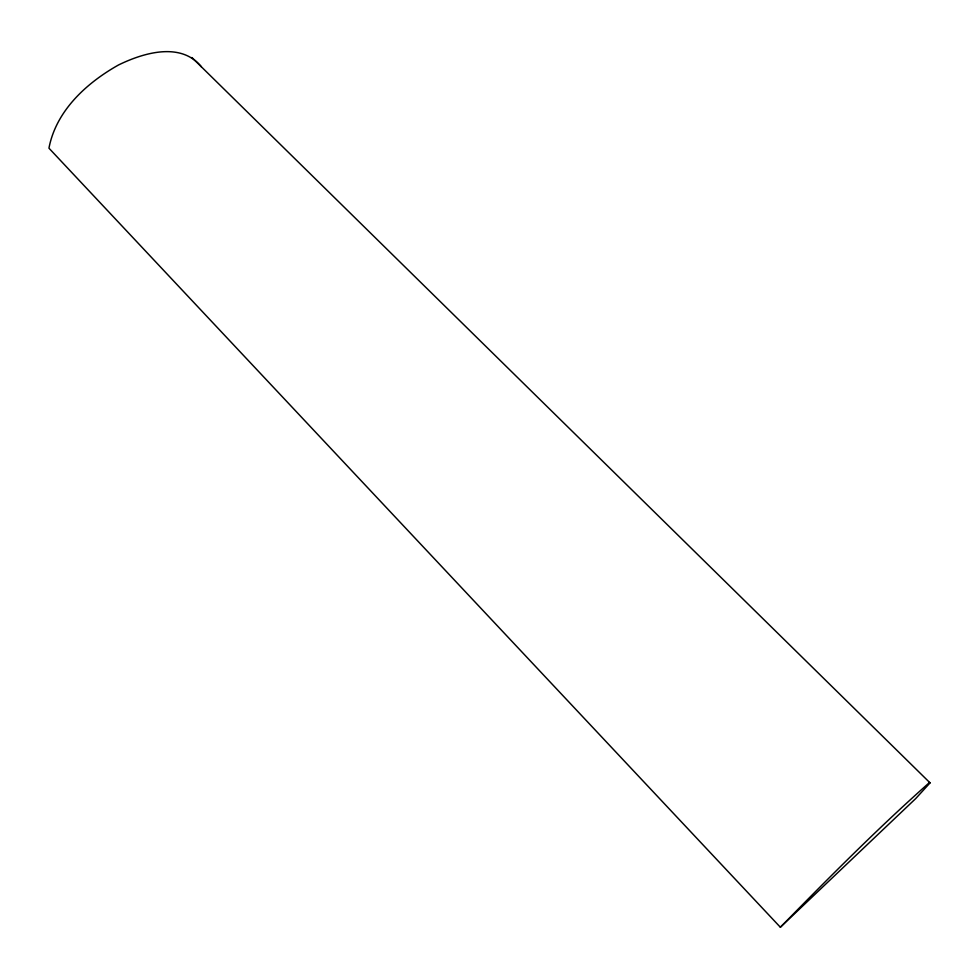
<?xml version="1.0" encoding="UTF-8"?>
<svg xmlns="http://www.w3.org/2000/svg" width="979" height="979" viewBox="0 0 979 979"><rect width="100%" height="100%" fill="white"/><g stroke="black" fill="none" stroke-linecap="round" stroke-linejoin="round"><path stroke-width="1.47" d="M191.908 57.516L930.05 782.882L915.757 798.534L780.349 927.235L48.95 148.184C56.036 110.762 86.568 82.921 118.483 64.993C143.326 52.842 180.87 41.497 201.417 66.817M780.349 927.235C828.895 877.784 877.686 828.393 929.573 782.441L930.05 782.882"/></g></svg>
